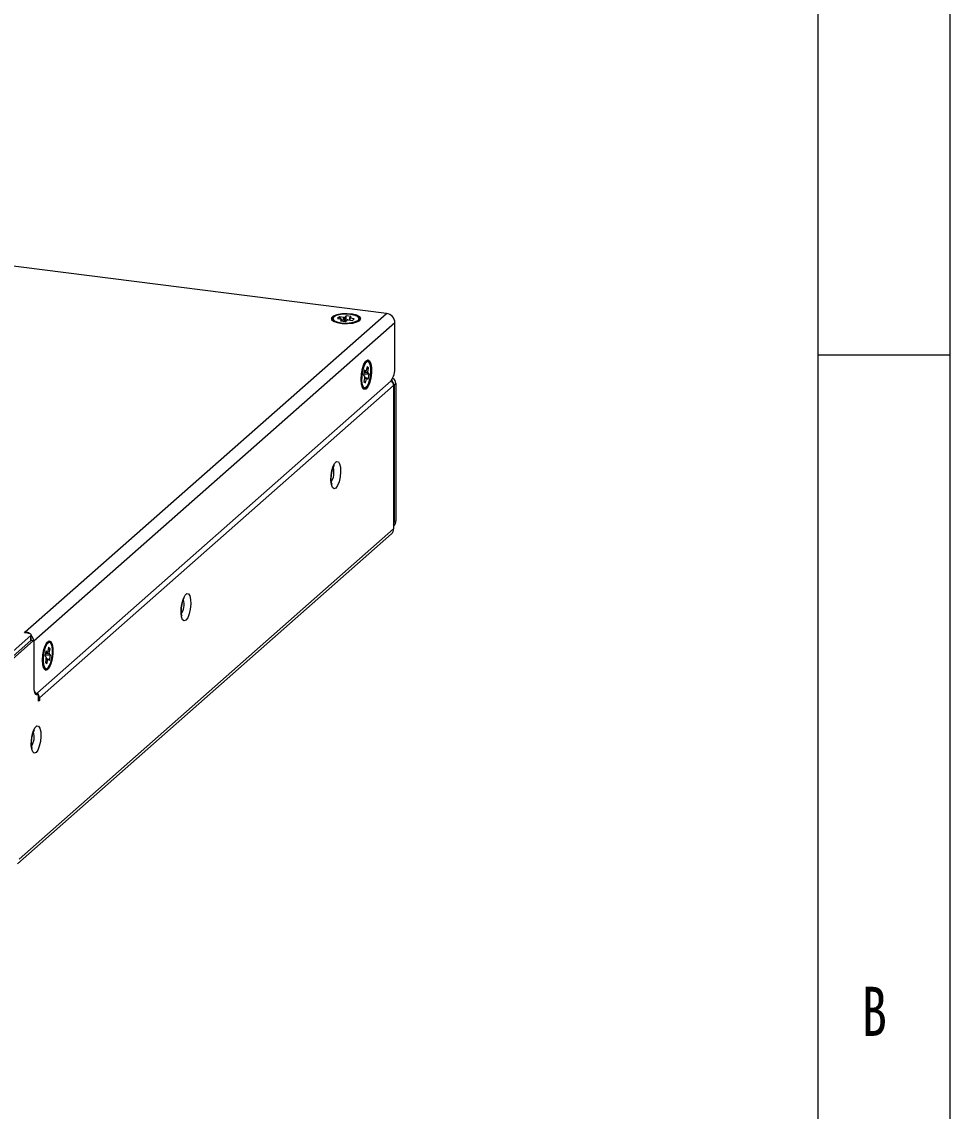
# Model space of a CAD drawing. Header units: millimetres. Extents: x 5 to 415, y 5 to 292.
# Drawn here: x 379.95 to 415, y 219.97 to 261.08 of the extents above; entities that cross this region are included whole.
import ezdxf

# ---------------------------------------------------------------- set-up
doc = ezdxf.new("R2010")
doc.units = ezdxf.units.MM
doc.styles.add('SLDTEXTSTYLE0', font='TXT', dxfattribs={"width": 0.75})

msp = doc.modelspace()

# ---------------------------------------------------------------- linework, layer by layer
at = {"color": 7, "linetype": 'Continuous', "lineweight": 0}
for p, q in [((415, 5), (415, 292)), ((410, 287), (410, 10)), ((415, 248.5), (410, 248.5))]:
    msp.add_line(p, q, dxfattribs=at)
at = {"color": 7, "linetype": 'Continuous', "lineweight": 15}
for p, q in [((393.7211, 250.0806), (312.1156, 260.3619)), ((380.0881, 238.0574), (393.7211, 250.0806)), ((391.9457, 249.9479), (391.875, 249.8856)), ((392.1048, 249.9279), (391.9457, 249.9479)), ((391.9948, 249.8705), (391.9457, 249.9479)), ((392.2035, 249.9867), (392.1434, 249.9337)), ((392.1978, 249.7931), (392.2035, 249.9867)), ((392.3906, 249.9632), (392.2035, 249.9867)), ((392.3305, 249.9101), (392.3906, 249.9632)), ((391.691, 249.8814), (391.691, 249.8437)), ((391.7233, 249.7848), (391.7383, 249.7715)), ((391.875, 249.8856), (392.0341, 249.8655)), ((392.0515, 249.8527), (391.9914, 249.7996)), ((391.9914, 249.7996), (392.1785, 249.7761)), ((392.0615, 249.7908), (392.054, 249.8567)), ((392.1785, 249.7761), (392.2386, 249.8291)), ((392.2772, 249.8349), (392.4363, 249.8149)), ((392.3284, 249.9069), (392.3197, 249.8296)), ((392.507, 249.8772), (392.3479, 249.8973)), ((392.4363, 249.8149), (392.507, 249.8772)), ((392.6437, 249.7715), (392.6587, 249.7848)), ((392.691, 249.8437), (392.691, 249.8814)), ((394.0391, 248.0418), (394.0391, 249.72)), ((392.8897, 247.9445), (392.8498, 247.7537)), ((392.8798, 247.8971), (392.942, 247.896)), ((392.9393, 247.8977), (392.8897, 247.9445)), ((392.9199, 248.2426), (392.9048, 248.2294)), ((392.988, 248.0802), (392.954, 247.918)), ((392.9676, 247.9829), (393.0464, 248.0252)), ((393.0198, 248.2626), (392.9824, 248.2673)), ((393.0464, 248.0252), (392.988, 248.0802)), ((393.0124, 247.8629), (393.0464, 248.0252)), ((380.5475, 235.7662), (393.8977, 247.5399)), ((392.8498, 247.7537), (392.8994, 247.7068)), ((392.8579, 247.7925), (393.0648, 247.7793)), ((392.9022, 247.6701), (392.8682, 247.5078)), ((392.8682, 247.5078), (392.9265, 247.4527)), ((392.871, 247.5212), (392.9265, 247.4527)), ((392.9733, 247.6365), (392.8917, 247.6556)), ((392.8999, 247.6592), (392.9164, 247.6498)), ((392.9265, 247.4527), (392.9605, 247.615)), ((392.9752, 247.6353), (393.0248, 247.5885)), ((393.0648, 247.7793), (393.0151, 247.8261)), ((393.0248, 247.5885), (393.0648, 247.7793)), ((380.6203, 235.5664), (393.9917, 247.3588)), ((392.7917, 247.3311), (392.8029, 247.3145)), ((392.8574, 247.2751), (392.8948, 247.2704)), ((393.9917, 247.3588), (393.9917, 241.9471)), ((394.0059, 247.3713), (394.0766, 247.4337)), ((394.0059, 247.3713), (394.0059, 242.1859)), ((394.0766, 247.4337), (394.0766, 242.2482)), ((394.0059, 242.1859), (394.0766, 242.2482)), ((379.7918, 229.3068), (393.9095, 241.7575)), ((379.8566, 229.4812), (393.9917, 241.9471)), ((393.9917, 242.0562), (393.9944, 242.0586)), ((380.0527, 238.0262), (380.0881, 238.0574)), ((380.1837, 238.0097), (380.0527, 238.0262)), ((380.0881, 238.0574), (380.0881, 238.0218)), ((380.387, 237.7176), (378.9975, 236.4922)), ((379.6283, 237.3314), (380.3001, 237.9238)), ((379.6283, 237.1428), (380.3001, 237.7352)), ((380.3995, 237.7226), (380.2999, 237.7351)), ((380.3001, 237.7352), (380.3001, 237.9238)), ((380.313, 237.7588), (380.313, 237.9474)), ((380.4223, 235.9575), (380.4223, 237.6545)), ((380.899, 237.6412), (380.884, 237.628)), ((380.999, 237.6612), (380.9615, 237.6659)), ((380.8689, 237.3431), (380.829, 237.1523)), ((380.859, 237.2957), (380.9212, 237.2946)), ((380.9185, 237.2963), (380.8689, 237.3431)), ((380.9672, 237.4789), (380.9332, 237.3166)), ((380.9468, 237.3815), (381.0255, 237.4238)), ((381.0255, 237.4238), (380.9672, 237.4789)), ((380.9916, 237.2616), (381.0255, 237.4238)), ((381.044, 237.178), (380.9943, 237.2248)), ((380.829, 237.1523), (380.8786, 237.1055)), ((380.8371, 237.1912), (381.044, 237.178)), ((380.8813, 237.0687), (380.8474, 236.9064)), ((380.8474, 236.9064), (380.9057, 236.8514)), ((380.8502, 236.9198), (380.9057, 236.8514)), ((380.9525, 237.0352), (380.8708, 237.0543)), ((380.8791, 237.0578), (380.8956, 237.0485)), ((380.9057, 236.8514), (380.9397, 237.0136)), ((380.9544, 237.0339), (381.004, 236.9871)), ((381.004, 236.9871), (381.044, 237.178)), ((380.7708, 236.7297), (380.7821, 236.7132)), ((380.8365, 236.6738), (380.874, 236.669)), ((380.4521, 235.7522), (380.4975, 235.7465)), ((380.4574, 235.7398), (380.585, 235.7238)), ((380.5638, 235.7051), (380.585, 235.7238)), ((380.585, 235.4409), (380.585, 235.7238)), ((380.6203, 235.5664), (380.6203, 235.4721)), ((380.585, 235.4766), (380.6203, 235.4721)), ((380.6203, 235.4721), (380.585, 235.4409))]:
    msp.add_line(p, q, dxfattribs=at)
at = {"color": 8, "linetype": 'Continuous', "lineweight": 15}
for p, q in [((394.0391, 249.72), (380.4153, 237.7048)), ((380.387, 237.7176), (380.2934, 237.7294)), ((380.4702, 235.7168), (380.5638, 235.7051)), ((380.6203, 235.5664), (380.585, 235.5708))]:
    msp.add_line(p, q, dxfattribs=at)
at = {"color": 7, "linetype": 'Continuous', "lineweight": 15, "flags": 128}
for points in [[(392.7148, 249.8154), (392.751, 249.8829), (392.7115, 249.9503), (392.6017, 250.0083), (392.4365, 250.0492), (392.2381, 250.0674), (392.0333, 250.0605), (391.8498, 250.0294), (391.7125, 249.9784), (391.6397, 249.9142), (391.6414, 249.8456), (391.7173, 249.7818), (391.8572, 249.7315), (392.0422, 249.7014), (392.2473, 249.6957), (392.4447, 249.715), (392.6079, 249.7568), (392.7148, 249.8154)], [(392.0142, 249.7255), (392.2067, 249.7148), (392.3967, 249.7295), (392.5554, 249.7673), (392.6587, 249.8225), (392.6907, 249.8866), (392.6467, 249.95), (392.5333, 250.0029), (392.3678, 250.0373), (392.1753, 250.048), (391.9853, 250.0333), (391.8265, 249.9955), (391.7233, 249.9403), (391.6912, 249.8762), (391.7353, 249.8128), (391.8487, 249.7599), (392.0142, 249.7255)], [(392.7481, 249.8625), (392.7115, 249.9126), (392.6378, 249.9562)], [(391.691, 249.8437), (391.6912, 249.8385), (391.7353, 249.7751), (391.7442, 249.7689)], [(392.6378, 249.7689), (392.6587, 249.7848), (392.691, 249.8437)], [(392.7593, 247.5919), (392.7727, 247.7944), (392.811, 247.9931), (392.869, 248.1613), (392.939, 248.2761), (393.0115, 248.3221), (393.0766, 248.293), (393.1256, 248.1929), (393.1519, 248.0351), (393.1519, 247.8411), (393.1256, 247.637), (393.0766, 247.4504), (393.0115, 247.3065), (392.939, 247.2247), (392.869, 247.216), (392.811, 247.2818), (392.7727, 247.4129), (392.7593, 247.5919)], [(393.0082, 248.3216), (393.0392, 248.2978), (393.0874, 248.2004)], [(393.1031, 247.6288), (393.1303, 247.8219), (393.131, 248.0065), (393.1054, 248.1546), (393.0571, 248.2435), (392.9937, 248.2599), (392.9247, 248.2011), (392.8607, 248.0762), (392.8114, 247.9041), (392.7843, 247.7111), (392.7835, 247.5265), (392.8092, 247.3784), (392.8574, 247.2894), (392.9208, 247.2731), (392.9898, 247.3318), (393.0538, 247.4568), (393.1031, 247.6288)], [(392.9824, 248.2673), (392.9563, 248.2646), (392.9015, 248.2238)], [(392.7898, 247.3373), (392.82, 247.2941), (392.8574, 247.2751)], [(391.8068, 243.4897), (391.7403, 243.4642), (391.6829, 243.5084), (391.6422, 243.6163), (391.6237, 243.7733), (391.6299, 243.9582), (391.66, 244.146), (391.71, 244.3114), (391.773, 244.4321), (391.8405, 244.4917), (391.9035, 244.4821), (391.9535, 244.4048), (391.9836, 244.2701), (391.9898, 244.0962), (391.9713, 243.9066), (391.9306, 243.7269), (391.8732, 243.5814), (391.8068, 243.4897)], [(393.9917, 242.099), (394.0005, 242.1314), (394.0059, 242.1859)], [(386.1499, 238.5008), (386.0835, 238.4754), (386.026, 238.5195), (385.9853, 238.6274), (385.9668, 238.7844), (385.9731, 238.9693), (386.0032, 239.1571), (386.0531, 239.3226), (386.1161, 239.4432), (386.1837, 239.5028), (386.2467, 239.4933), (386.2966, 239.4159), (386.3267, 239.2812), (386.333, 239.1073), (386.3145, 238.9177), (386.2738, 238.738), (386.2163, 238.5925), (386.1499, 238.5008)], [(380.3001, 237.9238), (380.3103, 237.9364), (380.3129, 237.9495), (380.3078, 237.9624), (380.2953, 237.9748), (380.2757, 237.9861), (380.2499, 237.996), (380.2188, 238.0039), (380.1837, 238.0097)], [(380.313, 237.7588), (380.3103, 237.7479), (380.3001, 237.7352)], [(380.4223, 237.6545), (380.4217, 237.6723), (380.4196, 237.6882), (380.4164, 237.7016), (380.412, 237.712), (380.4066, 237.719), (380.4005, 237.7224), (380.3939, 237.7219), (380.387, 237.7176)], [(380.7385, 236.9905), (380.7518, 237.193), (380.7901, 237.3918), (380.8482, 237.5599), (380.9182, 237.6747), (380.9906, 237.7207), (381.0558, 237.6917), (381.1048, 237.5915), (381.1311, 237.4338), (381.1311, 237.2397), (381.1048, 237.0356), (381.0558, 236.849), (380.9906, 236.7051), (380.9182, 236.6233), (380.8482, 236.6147), (380.7901, 236.6804), (380.7518, 236.8116), (380.7385, 236.9905)], [(381.0823, 237.0275), (381.1094, 237.2205), (381.1102, 237.4051), (381.0845, 237.5532), (381.0363, 237.6422), (380.9729, 237.6585), (380.9039, 237.5998), (380.8399, 237.4748), (380.7906, 237.3028), (380.7635, 237.1097), (380.7627, 236.9251), (380.7884, 236.7771), (380.8366, 236.6881), (380.9, 236.6717), (380.969, 236.7305), (381.033, 236.8554), (381.0823, 237.0275)], [(380.9615, 237.6659), (380.9355, 237.6633), (380.8806, 237.6225)], [(380.9874, 237.7202), (381.0184, 237.6964), (381.0666, 237.599)], [(380.7689, 236.7359), (380.7992, 236.6928), (380.8365, 236.6738)], [(380.5638, 235.7051), (380.5362, 235.688), (380.5096, 235.686), (380.4852, 235.6993), (380.4638, 235.7273), (380.4462, 235.769), (380.4331, 235.8226), (380.425, 235.8863), (380.4223, 235.9575)], [(380.4338, 235.819), (380.4475, 235.7885), (380.469, 235.7605), (380.4934, 235.7472), (380.52, 235.7491), (380.5475, 235.7662)], [(380.5168, 235.7481), (380.5372, 235.7336), (380.5427, 235.7291)], [(380.493, 233.5119), (380.4266, 233.4865), (380.3692, 233.5307), (380.3285, 233.6385), (380.31, 233.7955), (380.3162, 233.9804), (380.3463, 234.1683), (380.3963, 234.3337), (380.4593, 234.4543), (380.5268, 234.5139), (380.5898, 234.5044), (380.6398, 234.427), (380.6699, 234.2923), (380.6761, 234.1184), (380.6576, 233.9288), (380.6169, 233.7491), (380.5595, 233.6036), (380.493, 233.5119)]]:
    msp.add_lwpolyline(points, dxfattribs=at)
at = {"color": 8, "linetype": 'Continuous', "lineweight": 15, "flags": 128}
for points in [[(392.0597, 249.791), (392.0526, 249.8433), (392.0515, 249.8527), (392.0515, 249.8527), (392.0515, 249.8527)], [(392.1237, 249.783), (392.115, 249.8303), (392.1056, 249.9178), (392.1048, 249.9279), (392.1048, 249.9279), (392.1048, 249.9279)], [(392.88, 247.8981), (392.9299, 247.8978), (392.9393, 247.8977), (392.9393, 247.8977), (392.9393, 247.8977)], [(392.8721, 247.8605), (392.9146, 247.8636), (393.0023, 247.8633), (393.0124, 247.8629), (393.0124, 247.8629), (393.0124, 247.8629)], [(392.8726, 247.6598), (392.8799, 247.6581), (392.9654, 247.6376), (392.9752, 247.6353), (392.9752, 247.6353), (392.9752, 247.6353)], [(380.8513, 237.2592), (380.8937, 237.2622), (380.9815, 237.2619), (380.9916, 237.2616), (380.9916, 237.2616), (380.9916, 237.2616)], [(380.8592, 237.2967), (380.9091, 237.2965), (380.9185, 237.2963), (380.9185, 237.2963), (380.9185, 237.2963)], [(380.8518, 237.0585), (380.859, 237.0567), (380.9446, 237.0362), (380.9544, 237.034), (380.9544, 237.0339), (380.9544, 237.0339)]]:
    msp.add_lwpolyline(points, dxfattribs=at)
at = {"color": 7, "linetype": 'Continuous', "lineweight": 15}
for centre, radius, start, end in [((391.7991, 249.7798), 0.1848, 107.2644, 153.38806), ((393.6679, 249.7131), 0.3713, 1.05836, 81.76089), ((393.2532, 247.9924), 0.7875, 324.93092, 3.59309), ((393.7732, 247.3547), 0.2185, 1.09056, 56.41651), ((393.7873, 247.3671), 0.2186, 1.09162, 56.60112), ((393.8565, 247.4288), 0.2201, 1.27378, 63.10249), ((392.792, 247.4072), 0.206, 291.92428, 333.06064), ((393.8265, 242.244), 0.2501, 312.15644, 0.9786), ((393.7417, 241.9428), 0.2501, 312.15644, 0.9786), ((380.0413, 237.7072), 0.3533, 55.54501, 82.38709), ((380.04, 237.6907), 0.3665, 4.61054, 41.85041), ((380.7712, 236.8059), 0.206, 291.92349, 333.06144), ((380.4085, 235.564), 0.2118, 0.65331, 33.58988)]:
    msp.add_arc(centre, radius, start, end, dxfattribs=at)
at = {"color": 8, "linetype": 'Continuous', "lineweight": 15}
for centre, start, end in [((391.0952, 244.0749), 324.5797, 17.0052), ((385.4383, 239.086), 324.57903, 17.00587), ((379.7815, 234.0971), 324.57915, 17.00577)]:
    msp.add_arc(centre, 0.6436, start, end, dxfattribs=at)
at = {"color": 7, "linetype": 'Continuous', "lineweight": 15}
for points, knots in [([(392.0515, 249.8527), (392.0524, 249.8538), (392.0542, 249.8559), (392.0525, 249.8594), (392.0478, 249.8624), (392.0412, 249.8645), (392.0361, 249.8652), (392.0341, 249.8655)], [0, 0, 0, 0, 0.2150006, 0.4299766, 0.6443336, 0.8584263, 1, 1, 1, 1]), ([(392.1048, 249.9279), (392.1081, 249.9276), (392.1146, 249.927), (392.1248, 249.9276), (392.1338, 249.9291), (392.1402, 249.9313), (392.1425, 249.933), (392.1434, 249.9337)], [0, 0, 0, 0, 0.2149995, 0.4299851, 0.6443569, 0.8584833, 1, 1, 1, 1]), ([(392.2772, 249.8349), (392.2739, 249.8352), (392.2674, 249.8358), (392.2571, 249.8352), (392.2481, 249.8337), (392.2418, 249.8315), (392.2395, 249.8298), (392.2386, 249.8291)], [0, 0, 0, 0, 0.2149485, 0.4299907, 0.644316, 0.8584193, 1, 1, 1, 1]), ([(392.3305, 249.9101), (392.3296, 249.909), (392.3278, 249.9069), (392.3295, 249.9035), (392.3342, 249.9005), (392.3408, 249.8983), (392.3459, 249.8976), (392.3479, 249.8973)], [0, 0, 0, 0, 0.21494255, 0.42998953, 0.6443671, 0.85841619, 1, 1, 1, 1]), ([(392.9393, 247.8977), (392.9404, 247.897), (392.9425, 247.8958), (392.9461, 247.8983), (392.9496, 247.9037), (392.9523, 247.9107), (392.9536, 247.9159), (392.954, 247.918)], [0, 0, 0, 0, 0.2149623, 0.4299806, 0.644345, 0.8584218, 1, 1, 1, 1]), ([(392.9022, 247.6701), (392.9027, 247.6734), (392.9039, 247.68), (392.9042, 247.69), (392.9033, 247.6985), (392.9016, 247.7042), (392.9, 247.7061), (392.8994, 247.7068)], [0, 0, 0, 0, 0.2149646, 0.4299702, 0.6443356, 0.8584334, 1, 1, 1, 1]), ([(392.9752, 247.6353), (392.9742, 247.6359), (392.9721, 247.6371), (392.9684, 247.6347), (392.9649, 247.6293), (392.9622, 247.6223), (392.961, 247.6171), (392.9605, 247.615)], [0, 0, 0, 0, 0.2149633, 0.429981, 0.6443438, 0.8584222, 1, 1, 1, 1]), ([(393.0124, 247.8629), (393.0118, 247.8596), (393.0107, 247.853), (393.0104, 247.843), (393.0112, 247.8345), (393.013, 247.8288), (393.0145, 247.8269), (393.0151, 247.8261)], [0, 0, 0, 0, 0.2149641, 0.4299691, 0.6443339, 0.8584311, 1, 1, 1, 1]), ([(391.6625, 243.6424), (391.663, 243.6417), (391.6652, 243.6385), (391.6557, 243.658), (391.645, 243.7043), (391.6351, 243.789), (391.6354, 243.9095), (391.6511, 244.053), (391.6807, 244.1859), (391.7158, 244.282), (391.7406, 244.3308), (391.7557, 244.3468), (391.7521, 244.3441), (391.7517, 244.3437)], [0, 0, 0, 0, 0.0214813, 0.0913754, 0.1755117, 0.2813678, 0.4082644, 0.5492482, 0.6949721, 0.8157508, 0.9132095, 0.9899784, 1, 1, 1, 1]), ([(386.0056, 238.6535), (386.0061, 238.6528), (386.0084, 238.6497), (385.9989, 238.6691), (385.9881, 238.7154), (385.9782, 238.8002), (385.9786, 238.9206), (385.9942, 239.0642), (386.0238, 239.1971), (386.059, 239.2932), (386.0838, 239.342), (386.0988, 239.358), (386.0953, 239.3552), (386.0949, 239.3549)], [0, 0, 0, 0, 0.0214825, 0.0913752, 0.1755123, 0.2813676, 0.408264, 0.5492474, 0.6949719, 0.8157515, 0.9132085, 0.9899772, 1, 1, 1, 1]), ([(380.9185, 237.2963), (380.9196, 237.2957), (380.9217, 237.2945), (380.9253, 237.2969), (380.9288, 237.3023), (380.9315, 237.3093), (380.9327, 237.3145), (380.9332, 237.3166)], [0, 0, 0, 0, 0.214969, 0.4299703, 0.6443413, 0.8584381, 1, 1, 1, 1]), ([(380.9916, 237.2616), (380.991, 237.2582), (380.9898, 237.2516), (380.9896, 237.2417), (380.9904, 237.2331), (380.9922, 237.2274), (380.9937, 237.2255), (380.9943, 237.2248)], [0, 0, 0, 0, 0.2149746, 0.4299745, 0.6443403, 0.858439, 1, 1, 1, 1]), ([(380.8813, 237.0687), (380.8819, 237.072), (380.8831, 237.0786), (380.8834, 237.0886), (380.8825, 237.0971), (380.8807, 237.1029), (380.8792, 237.1047), (380.8786, 237.1055)], [0, 0, 0, 0, 0.21497512, 0.42997558, 0.64434195, 0.85844127, 1, 1, 1, 1]), ([(380.9544, 237.0339), (380.9533, 237.0346), (380.9512, 237.0358), (380.9476, 237.0333), (380.9441, 237.0279), (380.9414, 237.0209), (380.9402, 237.0157), (380.9397, 237.0136)], [0, 0, 0, 0, 0.21497, 0.4299707, 0.6443402, 0.8584385, 1, 1, 1, 1]), ([(380.3488, 233.6647), (380.3493, 233.6639), (380.3515, 233.6608), (380.342, 233.6802), (380.3313, 233.7266), (380.3214, 233.8113), (380.3217, 233.9318), (380.3374, 234.0753), (380.367, 234.2082), (380.4021, 234.3043), (380.4269, 234.3531), (380.4419, 234.3691), (380.4384, 234.3663), (380.438, 234.366)], [0, 0, 0, 0, 0.0214822, 0.0913753, 0.1755121, 0.2813678, 0.4082642, 0.5492475, 0.6949723, 0.8157511, 0.9132096, 0.9899769, 1, 1, 1, 1])]:
    msp.add_open_spline(points, degree=3, knots=knots, dxfattribs=at)
at = {"color": 8, "linetype": 'Continuous', "lineweight": 15}
for points, knots in [([(392.1434, 249.9337), (392.1434, 249.9337), (392.1434, 249.9304), (392.1449, 249.8971), (392.1455, 249.8484), (392.1461, 249.8002), (392.1444, 249.782), (392.1442, 249.7804)], [0, 0, 0, 0, 0.0000767, 0.0667049, 0.6465418, 0.968202, 1, 1, 1, 1]), ([(392.3479, 249.8973), (392.3479, 249.8973), (392.3479, 249.894), (392.343, 249.8706), (392.3395, 249.8474), (392.3364, 249.8274)], [0, 0, 0, 0, 0.0001603, 0.1394304, 1, 1, 1, 1]), ([(393.0151, 247.8261), (393.0151, 247.8261), (393.0119, 247.8265), (392.9786, 247.8284), (392.9302, 247.8324), (392.8842, 247.8381), (392.8679, 247.8402)], [0, 0, 0, 0, 0.0000794, 0.0690913, 0.6697012, 1, 1, 1, 1]), ([(392.9605, 247.615), (392.9605, 247.615), (392.9573, 247.6159), (392.9351, 247.6214), (392.9133, 247.6283), (392.8946, 247.6341)], [0, 0, 0, 0, 0.000168, 0.1446628, 1, 1, 1, 1]), ([(380.9943, 237.2248), (380.9943, 237.2248), (380.991, 237.225), (380.9583, 237.2276), (380.9093, 237.231), (380.8634, 237.2367), (380.8471, 237.2388)], [0, 0, 0, 0, 0.00008005, 0.06909064, 0.66970189, 1, 1, 1, 1]), ([(380.9397, 237.0136), (380.9397, 237.0136), (380.9365, 237.0145), (380.9143, 237.0201), (380.8925, 237.0269), (380.8738, 237.0328)], [0, 0, 0, 0, 0.000168, 0.1446627, 1, 1, 1, 1])]:
    msp.add_open_spline(points, degree=3, knots=knots, dxfattribs=at)

# ---------------------------------------------------------------- texts
at = {"color": 7, "linetype": 'Continuous', "lineweight": 0, "insert": (411.6667, 224.668), "char_height": 1.8521, "attachment_point": 1, "style": 'SLDTEXTSTYLE0'}
msp.add_mtext('B', dxfattribs=at)

doc.saveas('drawing.dxf')
